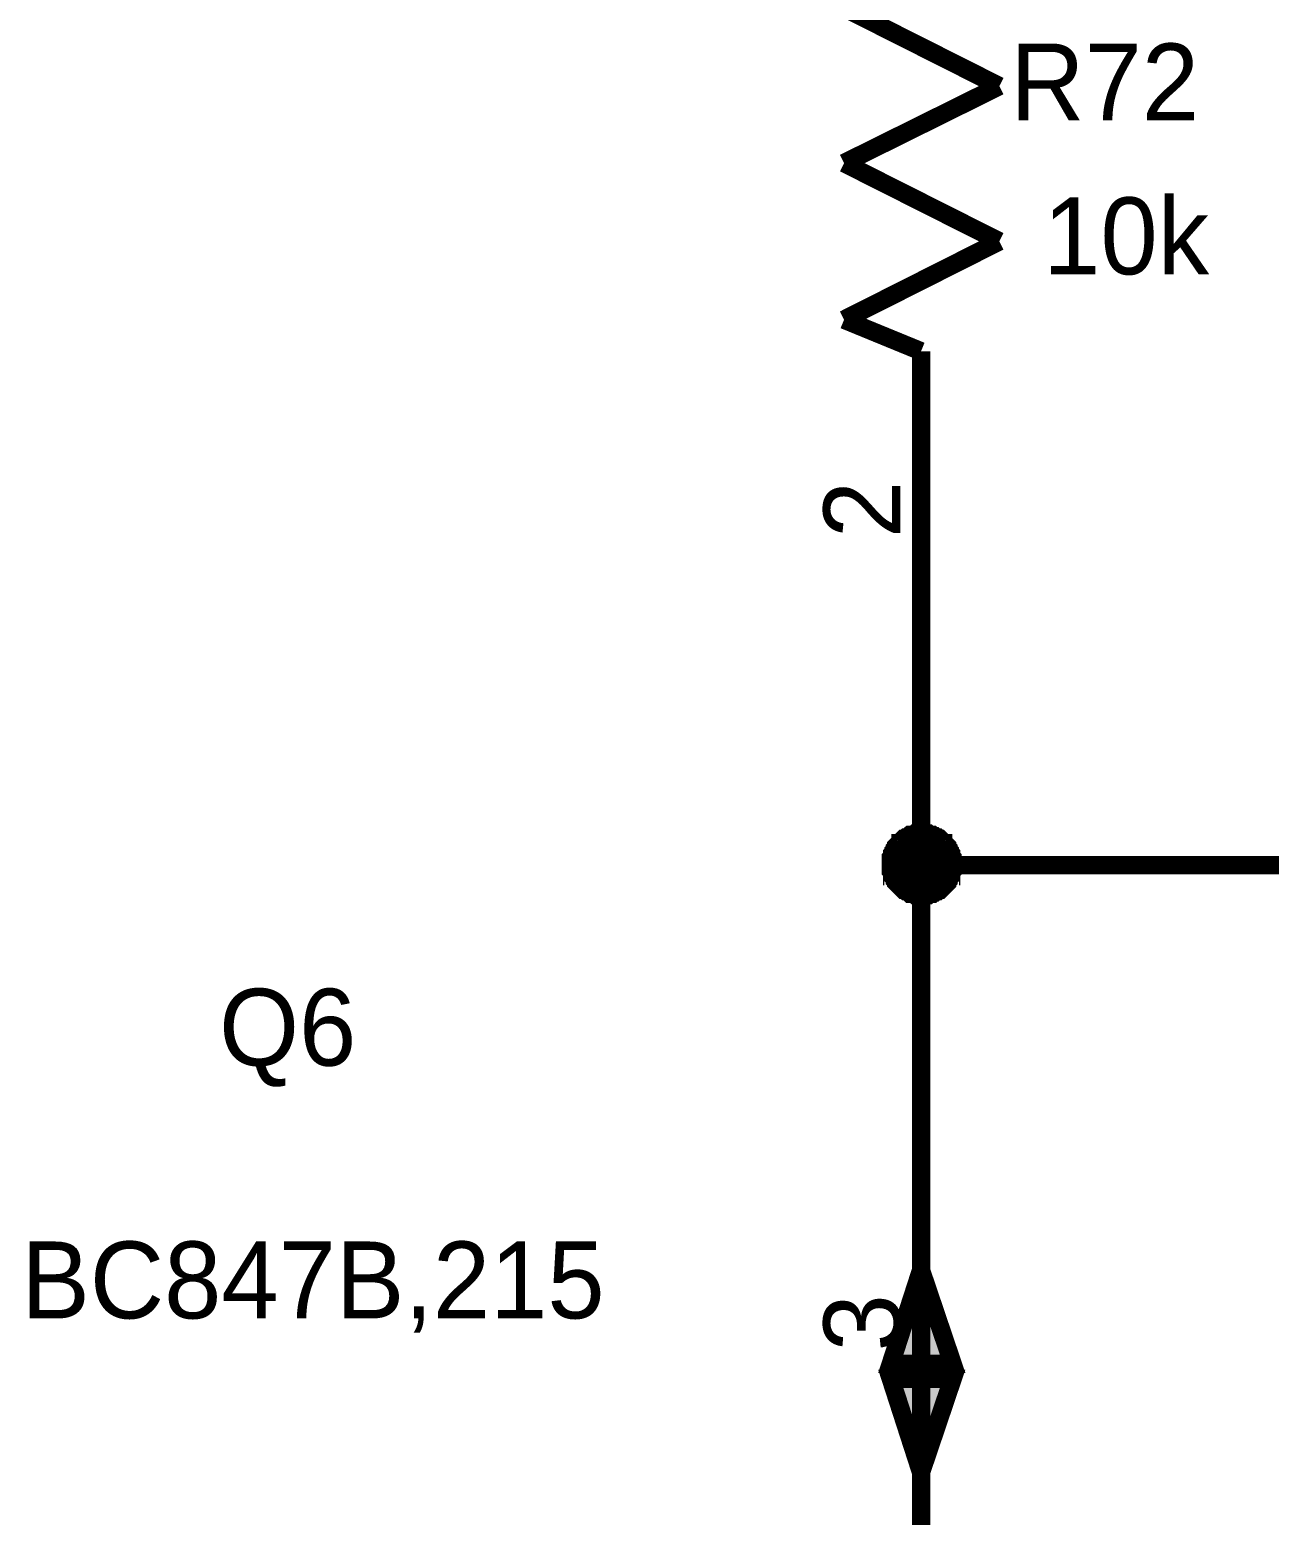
# Model space of a CAD drawing. Header units: millimetres. Extents: x 0 to 800, y 0 to 567.
# Drawn here: x 94.75 to 114.96, y 64.7 to 88.92 of the extents above; entities that cross this region are included whole.
import ezdxf

# ---------------------------------------------------------------- set-up
doc = ezdxf.new("R2010")
doc.units = ezdxf.units.MM
doc.layers.add('Sheet', color=255, linetype='Continuous')

msp = doc.modelspace()

# ---------------------------------------------------------------- linework, layer by layer
at = {"layer": 'Sheet'}
for points, const_width in [([(108.031, 89.281), (110.563, 88.005)], 0.3), ([(110.563, 88.005), (108.031, 86.75)], 0.3), ([(108.031, 86.75), (110.563, 85.474)], 0.3), ([(110.563, 85.474), (108.031, 84.197)], 0.3), ([(108.031, 84.197), (109.286, 83.682)], 0.3), ([(109.286, 83.682), (109.286, 78.62)], 0.3), ([(109.286, 83.682), (109.286, 82.92)], 0.3), ([(109.286, 78.62), (109.286, 75.305), (109.286, 67.935)], 0.3), ([(108.793, 75.305), (108.793, 75.327), (108.793, 75.349), (108.793, 75.394), (108.793, 75.417), (108.815, 75.439), (108.815, 75.461), (108.815, 75.484), (108.838, 75.506), (108.838, 75.529), (108.86, 75.551), (108.86, 75.573), (108.883, 75.596), (108.883, 75.618), (108.905, 75.641), (108.927, 75.663), (108.95, 75.663), (108.95, 75.685), (108.972, 75.708), (108.995, 75.73), (109.017, 75.73), (109.039, 75.753), (109.062, 75.753), (109.084, 75.775), (109.084, 75.775), (109.107, 75.797), (109.151, 75.797), (109.174, 75.797), (109.196, 75.82), (109.219, 75.82), (109.241, 75.82), (109.263, 75.82), (109.286, 75.82)], 0.3), ([(108.793, 75.305), (108.793, 75.327), (108.793, 75.349), (108.793, 75.394), (108.793, 75.417), (108.815, 75.439), (108.815, 75.461), (108.815, 75.484), (108.838, 75.506), (108.838, 75.529), (108.86, 75.551), (108.86, 75.573), (108.883, 75.596), (108.883, 75.618), (108.905, 75.641), (108.927, 75.663), (108.95, 75.663), (108.95, 75.685), (108.972, 75.708), (108.995, 75.73), (109.017, 75.73), (109.039, 75.753), (109.062, 75.753), (109.084, 75.775), (109.084, 75.775), (109.107, 75.797), (109.151, 75.797), (109.174, 75.797), (109.196, 75.82), (109.219, 75.82), (109.241, 75.82), (109.263, 75.82), (109.286, 75.82)], 0.3), ([(108.793, 75.305), (108.793, 75.327), (108.793, 75.349), (108.793, 75.394), (108.793, 75.417), (108.815, 75.439), (108.815, 75.461), (108.815, 75.484), (108.838, 75.506), (108.838, 75.529), (108.86, 75.551), (108.86, 75.573), (108.883, 75.596), (108.883, 75.618), (108.905, 75.641), (108.927, 75.663), (108.95, 75.663), (108.95, 75.685), (108.972, 75.708), (108.995, 75.73), (109.017, 75.73), (109.039, 75.753), (109.062, 75.753), (109.084, 75.775), (109.084, 75.775), (109.107, 75.797), (109.151, 75.797), (109.174, 75.797), (109.196, 75.82), (109.219, 75.82), (109.241, 75.82), (109.263, 75.82), (109.286, 75.82)], 0.3), ([(108.793, 75.305), (108.793, 75.327), (108.793, 75.349), (108.793, 75.394), (108.793, 75.417), (108.815, 75.439), (108.815, 75.461), (108.815, 75.484), (108.838, 75.506), (108.838, 75.529), (108.86, 75.551), (108.86, 75.573), (108.883, 75.596), (108.883, 75.618), (108.905, 75.641), (108.927, 75.663), (108.95, 75.663), (108.95, 75.685), (108.972, 75.708), (108.995, 75.73), (109.017, 75.73), (109.039, 75.753), (109.062, 75.753), (109.084, 75.775), (109.084, 75.775), (109.107, 75.797), (109.151, 75.797), (109.174, 75.797), (109.196, 75.82), (109.219, 75.82), (109.241, 75.82), (109.263, 75.82), (109.286, 75.82)], 0.3), ([(108.793, 75.305), (108.793, 75.327), (108.793, 75.349), (108.793, 75.394), (108.793, 75.417), (108.815, 75.439), (108.815, 75.461), (108.815, 75.484), (108.838, 75.506), (108.838, 75.529), (108.86, 75.551), (108.86, 75.573), (108.883, 75.596), (108.883, 75.618), (108.905, 75.641), (108.927, 75.663), (108.95, 75.663), (108.95, 75.685), (108.972, 75.708), (108.995, 75.73), (109.017, 75.73), (109.039, 75.753), (109.062, 75.753), (109.084, 75.775), (109.084, 75.775), (109.107, 75.797), (109.151, 75.797), (109.174, 75.797), (109.196, 75.82), (109.219, 75.82), (109.241, 75.82), (109.263, 75.82), (109.286, 75.82)], 0.0991), ([(108.793, 75.305), (108.793, 75.327), (108.793, 75.349), (108.793, 75.394), (108.793, 75.417), (108.815, 75.439), (108.815, 75.461), (108.815, 75.484), (108.838, 75.506), (108.838, 75.529), (108.86, 75.551), (108.86, 75.573), (108.883, 75.596), (108.883, 75.618), (108.905, 75.641), (108.927, 75.663), (108.95, 75.663), (108.95, 75.685), (108.972, 75.708), (108.995, 75.73), (109.017, 75.73), (109.039, 75.753), (109.062, 75.753), (109.084, 75.775), (109.084, 75.775), (109.107, 75.797), (109.151, 75.797), (109.174, 75.797), (109.196, 75.82), (109.219, 75.82), (109.241, 75.82), (109.263, 75.82), (109.286, 75.82)], 0.0991), ([(108.793, 75.305), (108.793, 75.327), (108.793, 75.349), (108.793, 75.394), (108.793, 75.417), (108.815, 75.439), (108.815, 75.461), (108.815, 75.484), (108.838, 75.506), (108.838, 75.529), (108.86, 75.551), (108.86, 75.573), (108.883, 75.596), (108.883, 75.618), (108.905, 75.641), (108.927, 75.663), (108.95, 75.663), (108.95, 75.685), (108.972, 75.708), (108.995, 75.73), (109.017, 75.73), (109.039, 75.753), (109.062, 75.753), (109.084, 75.775), (109.084, 75.775), (109.107, 75.797), (109.151, 75.797), (109.174, 75.797), (109.196, 75.82), (109.219, 75.82), (109.241, 75.82), (109.263, 75.82), (109.286, 75.82)], 0.0991), ([(108.793, 75.305), (108.793, 75.327), (108.793, 75.349), (108.793, 75.394), (108.793, 75.417), (108.815, 75.439), (108.815, 75.461), (108.815, 75.484), (108.838, 75.506), (108.838, 75.529), (108.86, 75.551), (108.86, 75.573), (108.883, 75.596), (108.883, 75.618), (108.905, 75.641), (108.927, 75.663), (108.95, 75.663), (108.95, 75.685), (108.972, 75.708), (108.995, 75.73), (109.017, 75.73), (109.039, 75.753), (109.062, 75.753), (109.084, 75.775), (109.084, 75.775), (109.107, 75.797), (109.151, 75.797), (109.174, 75.797), (109.196, 75.82), (109.219, 75.82), (109.241, 75.82), (109.263, 75.82), (109.286, 75.82)], 0.0991), ([(109.286, 75.82), (109.286, 75.82)], 0.3), ([(109.286, 75.82), (109.308, 75.82), (109.331, 75.82), (109.375, 75.82), (109.398, 75.82), (109.42, 75.797), (109.443, 75.797), (109.465, 75.797), (109.487, 75.775), (109.51, 75.775), (109.532, 75.753), (109.555, 75.753), (109.577, 75.73), (109.599, 75.73), (109.622, 75.708), (109.644, 75.685), (109.644, 75.663), (109.667, 75.663), (109.689, 75.641), (109.711, 75.618), (109.711, 75.596), (109.734, 75.573), (109.734, 75.551), (109.756, 75.529), (109.756, 75.506), (109.779, 75.484), (109.779, 75.461), (109.779, 75.439), (109.801, 75.417), (109.801, 75.394), (109.801, 75.349), (109.801, 75.327), (109.801, 75.305)], 0.3), ([(109.286, 75.82), (109.286, 75.82)], 0.3), ([(109.286, 75.82), (109.308, 75.82), (109.331, 75.82), (109.375, 75.82), (109.398, 75.82), (109.42, 75.797), (109.443, 75.797), (109.465, 75.797), (109.487, 75.775), (109.51, 75.775), (109.532, 75.753), (109.555, 75.753), (109.577, 75.73), (109.599, 75.73), (109.622, 75.708), (109.644, 75.685), (109.644, 75.663), (109.667, 75.663), (109.689, 75.641), (109.711, 75.618), (109.711, 75.596), (109.734, 75.573), (109.734, 75.551), (109.756, 75.529), (109.756, 75.506), (109.779, 75.484), (109.779, 75.461), (109.779, 75.439), (109.801, 75.417), (109.801, 75.394), (109.801, 75.349), (109.801, 75.327), (109.801, 75.305)], 0.3), ([(109.286, 75.82), (109.286, 75.82)], 0.3), ([(109.286, 75.82), (109.308, 75.82), (109.331, 75.82), (109.375, 75.82), (109.398, 75.82), (109.42, 75.797), (109.443, 75.797), (109.465, 75.797), (109.487, 75.775), (109.51, 75.775), (109.532, 75.753), (109.555, 75.753), (109.577, 75.73), (109.599, 75.73), (109.622, 75.708), (109.644, 75.685), (109.644, 75.663), (109.667, 75.663), (109.689, 75.641), (109.711, 75.618), (109.711, 75.596), (109.734, 75.573), (109.734, 75.551), (109.756, 75.529), (109.756, 75.506), (109.779, 75.484), (109.779, 75.461), (109.779, 75.439), (109.801, 75.417), (109.801, 75.394), (109.801, 75.349), (109.801, 75.327), (109.801, 75.305)], 0.3), ([(109.286, 75.82), (109.286, 75.82)], 0.3), ([(109.286, 75.82), (109.308, 75.82), (109.331, 75.82), (109.375, 75.82), (109.398, 75.82), (109.42, 75.797), (109.443, 75.797), (109.465, 75.797), (109.487, 75.775), (109.51, 75.775), (109.532, 75.753), (109.555, 75.753), (109.577, 75.73), (109.599, 75.73), (109.622, 75.708), (109.644, 75.685), (109.644, 75.663), (109.667, 75.663), (109.689, 75.641), (109.711, 75.618), (109.711, 75.596), (109.734, 75.573), (109.734, 75.551), (109.756, 75.529), (109.756, 75.506), (109.779, 75.484), (109.779, 75.461), (109.779, 75.439), (109.801, 75.417), (109.801, 75.394), (109.801, 75.349), (109.801, 75.327), (109.801, 75.305)], 0.3), ([(109.286, 75.82), (109.286, 75.82)], 0.0991), ([(109.286, 75.82), (109.308, 75.82), (109.331, 75.82), (109.375, 75.82), (109.398, 75.82), (109.42, 75.797), (109.443, 75.797), (109.465, 75.797), (109.487, 75.775), (109.51, 75.775), (109.532, 75.753), (109.555, 75.753), (109.577, 75.73), (109.599, 75.73), (109.622, 75.708), (109.644, 75.685), (109.644, 75.663), (109.667, 75.663), (109.689, 75.641), (109.711, 75.618), (109.711, 75.596), (109.734, 75.573), (109.734, 75.551), (109.756, 75.529), (109.756, 75.506), (109.779, 75.484), (109.779, 75.461), (109.779, 75.439), (109.801, 75.417), (109.801, 75.394), (109.801, 75.349), (109.801, 75.327), (109.801, 75.305)], 0.0991), ([(109.286, 75.82), (109.286, 75.82)], 0.0991), ([(109.286, 75.82), (109.308, 75.82), (109.331, 75.82), (109.375, 75.82), (109.398, 75.82), (109.42, 75.797), (109.443, 75.797), (109.465, 75.797), (109.487, 75.775), (109.51, 75.775), (109.532, 75.753), (109.555, 75.753), (109.577, 75.73), (109.599, 75.73), (109.622, 75.708), (109.644, 75.685), (109.644, 75.663), (109.667, 75.663), (109.689, 75.641), (109.711, 75.618), (109.711, 75.596), (109.734, 75.573), (109.734, 75.551), (109.756, 75.529), (109.756, 75.506), (109.779, 75.484), (109.779, 75.461), (109.779, 75.439), (109.801, 75.417), (109.801, 75.394), (109.801, 75.349), (109.801, 75.327), (109.801, 75.305)], 0.0991), ([(109.286, 75.82), (109.286, 75.82)], 0.0991), ([(109.286, 75.82), (109.308, 75.82), (109.331, 75.82), (109.375, 75.82), (109.398, 75.82), (109.42, 75.797), (109.443, 75.797), (109.465, 75.797), (109.487, 75.775), (109.51, 75.775), (109.532, 75.753), (109.555, 75.753), (109.577, 75.73), (109.599, 75.73), (109.622, 75.708), (109.644, 75.685), (109.644, 75.663), (109.667, 75.663), (109.689, 75.641), (109.711, 75.618), (109.711, 75.596), (109.734, 75.573), (109.734, 75.551), (109.756, 75.529), (109.756, 75.506), (109.779, 75.484), (109.779, 75.461), (109.779, 75.439), (109.801, 75.417), (109.801, 75.394), (109.801, 75.349), (109.801, 75.327), (109.801, 75.305)], 0.0991), ([(109.286, 75.82), (109.286, 75.82)], 0.0991), ([(109.286, 75.82), (109.308, 75.82), (109.331, 75.82), (109.375, 75.82), (109.398, 75.82), (109.42, 75.797), (109.443, 75.797), (109.465, 75.797), (109.487, 75.775), (109.51, 75.775), (109.532, 75.753), (109.555, 75.753), (109.577, 75.73), (109.599, 75.73), (109.622, 75.708), (109.644, 75.685), (109.644, 75.663), (109.667, 75.663), (109.689, 75.641), (109.711, 75.618), (109.711, 75.596), (109.734, 75.573), (109.734, 75.551), (109.756, 75.529), (109.756, 75.506), (109.779, 75.484), (109.779, 75.461), (109.779, 75.439), (109.801, 75.417), (109.801, 75.394), (109.801, 75.349), (109.801, 75.327), (109.801, 75.305)], 0.0991), ([(109.286, 74.812), (109.263, 74.812), (109.241, 74.812), (109.219, 74.812), (109.196, 74.812), (109.174, 74.834), (109.151, 74.834), (109.107, 74.834), (109.084, 74.857), (109.084, 74.857), (109.062, 74.879), (109.039, 74.879), (109.017, 74.901), (108.995, 74.901), (108.972, 74.924), (108.95, 74.946), (108.95, 74.946), (108.927, 74.969), (108.905, 74.991), (108.883, 75.013), (108.883, 75.036), (108.86, 75.058), (108.86, 75.081), (108.838, 75.103), (108.838, 75.125), (108.815, 75.125), (108.815, 75.17), (108.815, 75.193), (108.793, 75.215), (108.793, 75.237), (108.793, 75.26), (108.793, 75.282), (108.793, 75.305)], 0.3), ([(108.793, 75.305), (108.793, 75.305)], 0.3), ([(109.286, 74.812), (109.263, 74.812), (109.241, 74.812), (109.219, 74.812), (109.196, 74.812), (109.174, 74.834), (109.151, 74.834), (109.107, 74.834), (109.084, 74.857), (109.084, 74.857), (109.062, 74.879), (109.039, 74.879), (109.017, 74.901), (108.995, 74.901), (108.972, 74.924), (108.95, 74.946), (108.95, 74.946), (108.927, 74.969), (108.905, 74.991), (108.883, 75.013), (108.883, 75.036), (108.86, 75.058), (108.86, 75.081), (108.838, 75.103), (108.838, 75.125), (108.815, 75.125), (108.815, 75.17), (108.815, 75.193), (108.793, 75.215), (108.793, 75.237), (108.793, 75.26), (108.793, 75.282), (108.793, 75.305)], 0.3), ([(108.793, 75.305), (108.793, 75.305)], 0.3), ([(109.286, 74.812), (109.263, 74.812), (109.241, 74.812), (109.219, 74.812), (109.196, 74.812), (109.174, 74.834), (109.151, 74.834), (109.107, 74.834), (109.084, 74.857), (109.084, 74.857), (109.062, 74.879), (109.039, 74.879), (109.017, 74.901), (108.995, 74.901), (108.972, 74.924), (108.95, 74.946), (108.95, 74.946), (108.927, 74.969), (108.905, 74.991), (108.883, 75.013), (108.883, 75.036), (108.86, 75.058), (108.86, 75.081), (108.838, 75.103), (108.838, 75.125), (108.815, 75.125), (108.815, 75.17), (108.815, 75.193), (108.793, 75.215), (108.793, 75.237), (108.793, 75.26), (108.793, 75.282), (108.793, 75.305)], 0.3), ([(108.793, 75.305), (108.793, 75.305)], 0.3), ([(109.286, 74.812), (109.263, 74.812), (109.241, 74.812), (109.219, 74.812), (109.196, 74.812), (109.174, 74.834), (109.151, 74.834), (109.107, 74.834), (109.084, 74.857), (109.084, 74.857), (109.062, 74.879), (109.039, 74.879), (109.017, 74.901), (108.995, 74.901), (108.972, 74.924), (108.95, 74.946), (108.95, 74.946), (108.927, 74.969), (108.905, 74.991), (108.883, 75.013), (108.883, 75.036), (108.86, 75.058), (108.86, 75.081), (108.838, 75.103), (108.838, 75.125), (108.815, 75.125), (108.815, 75.17), (108.815, 75.193), (108.793, 75.215), (108.793, 75.237), (108.793, 75.26), (108.793, 75.282), (108.793, 75.305)], 0.3), ([(108.793, 75.305), (108.793, 75.305)], 0.3), ([(109.286, 74.812), (109.263, 74.812), (109.241, 74.812), (109.219, 74.812), (109.196, 74.812), (109.174, 74.834), (109.151, 74.834), (109.107, 74.834), (109.084, 74.857), (109.084, 74.857), (109.062, 74.879), (109.039, 74.879), (109.017, 74.901), (108.995, 74.901), (108.972, 74.924), (108.95, 74.946), (108.95, 74.946), (108.927, 74.969), (108.905, 74.991), (108.883, 75.013), (108.883, 75.036), (108.86, 75.058), (108.86, 75.081), (108.838, 75.103), (108.838, 75.125), (108.815, 75.125), (108.815, 75.17), (108.815, 75.193), (108.793, 75.215), (108.793, 75.237), (108.793, 75.26), (108.793, 75.282), (108.793, 75.305)], 0.0991), ([(108.793, 75.305), (108.793, 75.305)], 0.0991), ([(109.286, 74.812), (109.263, 74.812), (109.241, 74.812), (109.219, 74.812), (109.196, 74.812), (109.174, 74.834), (109.151, 74.834), (109.107, 74.834), (109.084, 74.857), (109.084, 74.857), (109.062, 74.879), (109.039, 74.879), (109.017, 74.901), (108.995, 74.901), (108.972, 74.924), (108.95, 74.946), (108.95, 74.946), (108.927, 74.969), (108.905, 74.991), (108.883, 75.013), (108.883, 75.036), (108.86, 75.058), (108.86, 75.081), (108.838, 75.103), (108.838, 75.125), (108.815, 75.125), (108.815, 75.17), (108.815, 75.193), (108.793, 75.215), (108.793, 75.237), (108.793, 75.26), (108.793, 75.282), (108.793, 75.305)], 0.0991), ([(108.793, 75.305), (108.793, 75.305)], 0.0991), ([(109.286, 74.812), (109.263, 74.812), (109.241, 74.812), (109.219, 74.812), (109.196, 74.812), (109.174, 74.834), (109.151, 74.834), (109.107, 74.834), (109.084, 74.857), (109.084, 74.857), (109.062, 74.879), (109.039, 74.879), (109.017, 74.901), (108.995, 74.901), (108.972, 74.924), (108.95, 74.946), (108.95, 74.946), (108.927, 74.969), (108.905, 74.991), (108.883, 75.013), (108.883, 75.036), (108.86, 75.058), (108.86, 75.081), (108.838, 75.103), (108.838, 75.125), (108.815, 75.125), (108.815, 75.17), (108.815, 75.193), (108.793, 75.215), (108.793, 75.237), (108.793, 75.26), (108.793, 75.282), (108.793, 75.305)], 0.0991), ([(108.793, 75.305), (108.793, 75.305)], 0.0991), ([(109.286, 74.812), (109.263, 74.812), (109.241, 74.812), (109.219, 74.812), (109.196, 74.812), (109.174, 74.834), (109.151, 74.834), (109.107, 74.834), (109.084, 74.857), (109.084, 74.857), (109.062, 74.879), (109.039, 74.879), (109.017, 74.901), (108.995, 74.901), (108.972, 74.924), (108.95, 74.946), (108.95, 74.946), (108.927, 74.969), (108.905, 74.991), (108.883, 75.013), (108.883, 75.036), (108.86, 75.058), (108.86, 75.081), (108.838, 75.103), (108.838, 75.125), (108.815, 75.125), (108.815, 75.17), (108.815, 75.193), (108.793, 75.215), (108.793, 75.237), (108.793, 75.26), (108.793, 75.282), (108.793, 75.305)], 0.0991), ([(108.793, 75.305), (108.793, 75.305)], 0.0991), ([(120.978, 75.372), (120.978, 75.305), (109.286, 75.305)], 0.3), ([(109.801, 75.305), (109.801, 75.282), (109.801, 75.26), (109.801, 75.237), (109.801, 75.215), (109.779, 75.193), (109.779, 75.17), (109.779, 75.125), (109.756, 75.125), (109.756, 75.103), (109.734, 75.081), (109.734, 75.058), (109.711, 75.036), (109.711, 75.013), (109.689, 74.991), (109.667, 74.969), (109.644, 74.946), (109.644, 74.946), (109.622, 74.924), (109.599, 74.901), (109.577, 74.901), (109.555, 74.879), (109.532, 74.879), (109.51, 74.857), (109.487, 74.857), (109.465, 74.834), (109.443, 74.834), (109.42, 74.834), (109.398, 74.812), (109.375, 74.812), (109.331, 74.812), (109.308, 74.812), (109.286, 74.812)], 0.3), ([(109.801, 75.305), (109.801, 75.282), (109.801, 75.26), (109.801, 75.237), (109.801, 75.215), (109.779, 75.193), (109.779, 75.17), (109.779, 75.125), (109.756, 75.125), (109.756, 75.103), (109.734, 75.081), (109.734, 75.058), (109.711, 75.036), (109.711, 75.013), (109.689, 74.991), (109.667, 74.969), (109.644, 74.946), (109.644, 74.946), (109.622, 74.924), (109.599, 74.901), (109.577, 74.901), (109.555, 74.879), (109.532, 74.879), (109.51, 74.857), (109.487, 74.857), (109.465, 74.834), (109.443, 74.834), (109.42, 74.834), (109.398, 74.812), (109.375, 74.812), (109.331, 74.812), (109.308, 74.812), (109.286, 74.812)], 0.3), ([(109.801, 75.305), (109.801, 75.282), (109.801, 75.26), (109.801, 75.237), (109.801, 75.215), (109.779, 75.193), (109.779, 75.17), (109.779, 75.125), (109.756, 75.125), (109.756, 75.103), (109.734, 75.081), (109.734, 75.058), (109.711, 75.036), (109.711, 75.013), (109.689, 74.991), (109.667, 74.969), (109.644, 74.946), (109.644, 74.946), (109.622, 74.924), (109.599, 74.901), (109.577, 74.901), (109.555, 74.879), (109.532, 74.879), (109.51, 74.857), (109.487, 74.857), (109.465, 74.834), (109.443, 74.834), (109.42, 74.834), (109.398, 74.812), (109.375, 74.812), (109.331, 74.812), (109.308, 74.812), (109.286, 74.812)], 0.3), ([(109.801, 75.305), (109.801, 75.282), (109.801, 75.26), (109.801, 75.237), (109.801, 75.215), (109.779, 75.193), (109.779, 75.17), (109.779, 75.125), (109.756, 75.125), (109.756, 75.103), (109.734, 75.081), (109.734, 75.058), (109.711, 75.036), (109.711, 75.013), (109.689, 74.991), (109.667, 74.969), (109.644, 74.946), (109.644, 74.946), (109.622, 74.924), (109.599, 74.901), (109.577, 74.901), (109.555, 74.879), (109.532, 74.879), (109.51, 74.857), (109.487, 74.857), (109.465, 74.834), (109.443, 74.834), (109.42, 74.834), (109.398, 74.812), (109.375, 74.812), (109.331, 74.812), (109.308, 74.812), (109.286, 74.812)], 0.3), ([(109.801, 75.305), (109.801, 75.282), (109.801, 75.26), (109.801, 75.237), (109.801, 75.215), (109.779, 75.193), (109.779, 75.17), (109.779, 75.125), (109.756, 75.125), (109.756, 75.103), (109.734, 75.081), (109.734, 75.058), (109.711, 75.036), (109.711, 75.013), (109.689, 74.991), (109.667, 74.969), (109.644, 74.946), (109.644, 74.946), (109.622, 74.924), (109.599, 74.901), (109.577, 74.901), (109.555, 74.879), (109.532, 74.879), (109.51, 74.857), (109.487, 74.857), (109.465, 74.834), (109.443, 74.834), (109.42, 74.834), (109.398, 74.812), (109.375, 74.812), (109.331, 74.812), (109.308, 74.812), (109.286, 74.812)], 0.0991), ([(109.801, 75.305), (109.801, 75.282), (109.801, 75.26), (109.801, 75.237), (109.801, 75.215), (109.779, 75.193), (109.779, 75.17), (109.779, 75.125), (109.756, 75.125), (109.756, 75.103), (109.734, 75.081), (109.734, 75.058), (109.711, 75.036), (109.711, 75.013), (109.689, 74.991), (109.667, 74.969), (109.644, 74.946), (109.644, 74.946), (109.622, 74.924), (109.599, 74.901), (109.577, 74.901), (109.555, 74.879), (109.532, 74.879), (109.51, 74.857), (109.487, 74.857), (109.465, 74.834), (109.443, 74.834), (109.42, 74.834), (109.398, 74.812), (109.375, 74.812), (109.331, 74.812), (109.308, 74.812), (109.286, 74.812)], 0.0991), ([(109.801, 75.305), (109.801, 75.282), (109.801, 75.26), (109.801, 75.237), (109.801, 75.215), (109.779, 75.193), (109.779, 75.17), (109.779, 75.125), (109.756, 75.125), (109.756, 75.103), (109.734, 75.081), (109.734, 75.058), (109.711, 75.036), (109.711, 75.013), (109.689, 74.991), (109.667, 74.969), (109.644, 74.946), (109.644, 74.946), (109.622, 74.924), (109.599, 74.901), (109.577, 74.901), (109.555, 74.879), (109.532, 74.879), (109.51, 74.857), (109.487, 74.857), (109.465, 74.834), (109.443, 74.834), (109.42, 74.834), (109.398, 74.812), (109.375, 74.812), (109.331, 74.812), (109.308, 74.812), (109.286, 74.812)], 0.0991), ([(109.801, 75.305), (109.801, 75.282), (109.801, 75.26), (109.801, 75.237), (109.801, 75.215), (109.779, 75.193), (109.779, 75.17), (109.779, 75.125), (109.756, 75.125), (109.756, 75.103), (109.734, 75.081), (109.734, 75.058), (109.711, 75.036), (109.711, 75.013), (109.689, 74.991), (109.667, 74.969), (109.644, 74.946), (109.644, 74.946), (109.622, 74.924), (109.599, 74.901), (109.577, 74.901), (109.555, 74.879), (109.532, 74.879), (109.51, 74.857), (109.487, 74.857), (109.465, 74.834), (109.443, 74.834), (109.42, 74.834), (109.398, 74.812), (109.375, 74.812), (109.331, 74.812), (109.308, 74.812), (109.286, 74.812)], 0.0991), ([(109.801, 75.305), (109.801, 75.305), (109.801, 75.305), (109.801, 75.305), (109.801, 75.305), (109.801, 75.305), (109.801, 75.305), (109.801, 75.305), (109.801, 75.305), (109.801, 75.305), (109.801, 75.305), (109.801, 75.305), (109.801, 75.305), (109.801, 75.305), (109.801, 75.305), (109.801, 75.305), (109.801, 75.305), (109.801, 75.305), (109.801, 75.305), (109.801, 75.305), (109.801, 75.305), (109.801, 75.305), (109.801, 75.305), (109.801, 75.305), (109.801, 75.305), (109.801, 75.305), (109.801, 75.305), (109.801, 75.305), (109.801, 75.305), (109.801, 75.305), (109.801, 75.305), (109.801, 75.305), (109.801, 75.305)], 0.3), ([(109.801, 75.305), (109.801, 75.305)], 0.3), ([(109.801, 75.305), (109.801, 75.305), (109.801, 75.305), (109.801, 75.305), (109.801, 75.305), (109.801, 75.305), (109.801, 75.305), (109.801, 75.305), (109.801, 75.305), (109.801, 75.305), (109.801, 75.305), (109.801, 75.305), (109.801, 75.305), (109.801, 75.305), (109.801, 75.305), (109.801, 75.305), (109.801, 75.305), (109.801, 75.305), (109.801, 75.305), (109.801, 75.305), (109.801, 75.305), (109.801, 75.305), (109.801, 75.305), (109.801, 75.305), (109.801, 75.305), (109.801, 75.305), (109.801, 75.305), (109.801, 75.305), (109.801, 75.305), (109.801, 75.305), (109.801, 75.305), (109.801, 75.305), (109.801, 75.305)], 0.3), ([(109.801, 75.305), (109.801, 75.305)], 0.3), ([(109.801, 75.305), (109.801, 75.305), (109.801, 75.305), (109.801, 75.305), (109.801, 75.305), (109.801, 75.305), (109.801, 75.305), (109.801, 75.305), (109.801, 75.305), (109.801, 75.305), (109.801, 75.305), (109.801, 75.305), (109.801, 75.305), (109.801, 75.305), (109.801, 75.305), (109.801, 75.305), (109.801, 75.305), (109.801, 75.305), (109.801, 75.305), (109.801, 75.305), (109.801, 75.305), (109.801, 75.305), (109.801, 75.305), (109.801, 75.305), (109.801, 75.305), (109.801, 75.305), (109.801, 75.305), (109.801, 75.305), (109.801, 75.305), (109.801, 75.305), (109.801, 75.305), (109.801, 75.305), (109.801, 75.305)], 0.3), ([(109.801, 75.305), (109.801, 75.305)], 0.3), ([(109.801, 75.305), (109.801, 75.305), (109.801, 75.305), (109.801, 75.305), (109.801, 75.305), (109.801, 75.305), (109.801, 75.305), (109.801, 75.305), (109.801, 75.305), (109.801, 75.305), (109.801, 75.305), (109.801, 75.305), (109.801, 75.305), (109.801, 75.305), (109.801, 75.305), (109.801, 75.305), (109.801, 75.305), (109.801, 75.305), (109.801, 75.305), (109.801, 75.305), (109.801, 75.305), (109.801, 75.305), (109.801, 75.305), (109.801, 75.305), (109.801, 75.305), (109.801, 75.305), (109.801, 75.305), (109.801, 75.305), (109.801, 75.305), (109.801, 75.305), (109.801, 75.305), (109.801, 75.305), (109.801, 75.305)], 0.3), ([(109.801, 75.305), (109.801, 75.305)], 0.3), ([(109.801, 75.305), (109.801, 75.305), (109.801, 75.305), (109.801, 75.305), (109.801, 75.305), (109.801, 75.305), (109.801, 75.305), (109.801, 75.305), (109.801, 75.305), (109.801, 75.305), (109.801, 75.305), (109.801, 75.305), (109.801, 75.305), (109.801, 75.305), (109.801, 75.305), (109.801, 75.305), (109.801, 75.305), (109.801, 75.305), (109.801, 75.305), (109.801, 75.305), (109.801, 75.305), (109.801, 75.305), (109.801, 75.305), (109.801, 75.305), (109.801, 75.305), (109.801, 75.305), (109.801, 75.305), (109.801, 75.305), (109.801, 75.305), (109.801, 75.305), (109.801, 75.305), (109.801, 75.305), (109.801, 75.305)], 0.0991), ([(109.801, 75.305), (109.801, 75.305)], 0.0991), ([(109.801, 75.305), (109.801, 75.305), (109.801, 75.305), (109.801, 75.305), (109.801, 75.305), (109.801, 75.305), (109.801, 75.305), (109.801, 75.305), (109.801, 75.305), (109.801, 75.305), (109.801, 75.305), (109.801, 75.305), (109.801, 75.305), (109.801, 75.305), (109.801, 75.305), (109.801, 75.305), (109.801, 75.305), (109.801, 75.305), (109.801, 75.305), (109.801, 75.305), (109.801, 75.305), (109.801, 75.305), (109.801, 75.305), (109.801, 75.305), (109.801, 75.305), (109.801, 75.305), (109.801, 75.305), (109.801, 75.305), (109.801, 75.305), (109.801, 75.305), (109.801, 75.305), (109.801, 75.305), (109.801, 75.305)], 0.0991), ([(109.801, 75.305), (109.801, 75.305)], 0.0991), ([(109.801, 75.305), (109.801, 75.305), (109.801, 75.305), (109.801, 75.305), (109.801, 75.305), (109.801, 75.305), (109.801, 75.305), (109.801, 75.305), (109.801, 75.305), (109.801, 75.305), (109.801, 75.305), (109.801, 75.305), (109.801, 75.305), (109.801, 75.305), (109.801, 75.305), (109.801, 75.305), (109.801, 75.305), (109.801, 75.305), (109.801, 75.305), (109.801, 75.305), (109.801, 75.305), (109.801, 75.305), (109.801, 75.305), (109.801, 75.305), (109.801, 75.305), (109.801, 75.305), (109.801, 75.305), (109.801, 75.305), (109.801, 75.305), (109.801, 75.305), (109.801, 75.305), (109.801, 75.305), (109.801, 75.305)], 0.0991), ([(109.801, 75.305), (109.801, 75.305)], 0.0991), ([(109.801, 75.305), (109.801, 75.305), (109.801, 75.305), (109.801, 75.305), (109.801, 75.305), (109.801, 75.305), (109.801, 75.305), (109.801, 75.305), (109.801, 75.305), (109.801, 75.305), (109.801, 75.305), (109.801, 75.305), (109.801, 75.305), (109.801, 75.305), (109.801, 75.305), (109.801, 75.305), (109.801, 75.305), (109.801, 75.305), (109.801, 75.305), (109.801, 75.305), (109.801, 75.305), (109.801, 75.305), (109.801, 75.305), (109.801, 75.305), (109.801, 75.305), (109.801, 75.305), (109.801, 75.305), (109.801, 75.305), (109.801, 75.305), (109.801, 75.305), (109.801, 75.305), (109.801, 75.305), (109.801, 75.305)], 0.0991), ([(109.801, 75.305), (109.801, 75.305)], 0.0991), ([(109.286, 65.404), (109.286, 67.935)], 0.3), ([(109.286, 64.128), (109.286, 65.404)], 0.3)]:
    msp.add_lwpolyline(points, dxfattribs=dict(at, const_width=const_width))
at = {"layer": 'Sheet', "const_width": 0.508}
msp.add_lwpolyline([(109.032, 75.316, 1), (109.54, 75.316, 1)], format="xyb", close=True, dxfattribs=at)
at = {"layer": 'Sheet'}
for points, const_width in [([(108.793, 67.174), (109.801, 67.174), (109.286, 68.697), (108.793, 67.174)], 0.3), ([(108.793, 67.174), (109.801, 67.174), (109.286, 68.697), (108.793, 67.174)], 0.0991), ([(108.793, 66.928), (109.286, 65.404), (109.801, 66.928), (108.793, 66.928)], 0.3), ([(108.793, 66.928), (109.286, 65.404), (109.801, 66.928), (108.793, 66.928)], 0.0991)]:
    msp.add_lwpolyline(points, close=True, dxfattribs=dict(at, const_width=const_width))
for points in [[(109.863, 67.138), (109.286, 68.869), (108.709, 67.138)], [(108.709, 66.983), (109.286, 65.253), (109.863, 66.983)]]:
    msp.add_solid(points, dxfattribs=at)

# ---------------------------------------------------------------- texts
for s, p in [('R72', (110.742, 87.445)), ('10k', (111.279, 84.936)), ('Q6', (97.84, 72.034)), ('BC847B,215', (94.614, 67.913))]:
    msp.add_text(s, height=1.2543, dxfattribs=at).set_placement(p)
for s, p in [('2', (108.95, 80.636)), ('3', (108.95, 67.375))]:
    msp.add_text(s, height=1.254, rotation=90, dxfattribs=at).set_placement(p)

doc.saveas('drawing.dxf')
